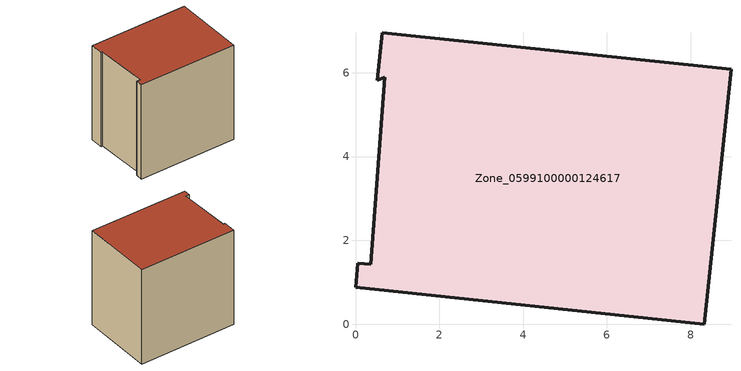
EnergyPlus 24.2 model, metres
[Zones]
Zone_0599100000124617
 floor ground (C_G): 0.36,1.43 0.7,5.89 0.52,5.82 0.64,6.95 8.96,6.08 8.32,0 0,0.88 0.06,1.45 z0
 wall outside (C_F): 8.96,6.08 0.64,6.95 0.52,5.82 0.7,5.89 0.36,1.43 0.06,1.45 0,0.88 8.32,0 8.96,6.08 z0:8.45
 roof outside (C_R): 0.52,5.82 0.7,5.89 0.36,1.43 0.06,1.45 0,0.88 8.32,0 8.96,6.08 0.64,6.95 z8.45
[BUILDING]
Pand.0599100000124617: North Axis=0; Terrain=City; Loads Convergence Tolerance Value=0.04; Temperature Convergence Tolerance Value=0.4; Solar Distribution=FullExterior; Maximum Number of Warmup Days=25; Minimum Number of Warmup Days=1
[Site:Location]
Rotterdam.The.Hague.AP_ZH_NLD Design_Conditions: Latitude=51.96; Longitude=4.45; Time Zone=1; Elevation=-4.5
[SITE:GROUNDTEMPERATURE:BUILDINGSURFACE]
18, 18, 18, 18, 18, 18, 18, 18, 18, 18, 18, 18
[MATERIAL] Thermal Absorptance=0.9; Solar Absorptance=0.7; Visible Absorptance=0.7
Name | Roughness | Thickness | Conductivity | Density | Specific Heat
G.TI.1946-1964 | MediumSmooth | 0.15 | 1 | 540 | 1210
F.TI.1946-1964 | Rough | 0.3 | 0.857143 | 1920 | 840
R.TI.1946-1964 | MediumRough | 0.2 | 0.277778 | 1500 | 1000
[CONSTRUCTION]
C_G: G.TI.1946-1964
C_F: F.TI.1946-1964
C_R: R.TI.1946-1964
[ZONE]
Zone_0599100000124617: Type=1; Multiplier=1; Ceiling Height=Autocalculate; Volume=Autocalculate; Floor Area=autocalculate; Part of Total Floor Area=Yes
[ZONEINFILTRATION:DESIGNFLOWRATE]
Infil_Zone_0599100000124617: Zone or ZoneList or Space or SpaceList=Zone_0599100000124617; Schedule=AlwaysOn; Design Flow Rate Calculation Method=Flow/Area; Flow Rate per Floor Area=0.003; Constant Term Coefficient=1; Temperature Term Coefficient=0; Velocity Term Coefficient=0; Velocity Squared Term Coefficient=0
[HVACTEMPLATE:ZONE:IDEALLOADSAIRSYSTEM]
Zone_0599100000124617: Maximum Heating Supply Air Temperature=50; Minimum Cooling Supply Air Temperature=13; Maximum Heating Supply Air Humidity Ratio=0.0156; Minimum Cooling Supply Air Humidity Ratio=0.0077; Heating Limit=NoLimit; Cooling Limit=NoLimit; Dehumidification Control Type=ConstantSensibleHeatRatio; Cooling Sensible Heat Ratio=0.7; Dehumidification Setpoint=60; Humidification Control Type=None; Humidification Setpoint=30; Outdoor Air Method=None; Outdoor Air Flow Rate per Person=0.00944; Outdoor Air Flow Rate per Zone Floor Area=0; Outdoor Air Flow Rate per Zone=0; Demand Controlled Ventilation Type=None; Outdoor Air Economizer Type=NoEconomizer; Heat Recovery Type=None; Sensible Heat Recovery Effectiveness=0.7; Latent Heat Recovery Effectiveness=0.65
[ZONECONTROL:THERMOSTAT]
ThermostatControl_Zone_0599100000124617: Zone or ZoneList=Zone_0599100000124617; Control Type Schedule=DualSetpointControlType; Control 1=Thermostat_Zone_0599100000124617; Temperature Difference Between Cutout And Setpoint=0
[THERMOSTATSETPOINT:DUALSETPOINT]
Thermostat_Zone_0599100000124617: Heating Setpoint Temperature Schedule=HeatingSetpoint_Zone_0599100000124617; Cooling Setpoint Temperature Schedule=CoolingSetpoint_Zone_0599100000124617
[SCHEDULE:COMPACT]
HeatingSetpoint_Zone_0599100000124617: Through: 12/31, For: AllDays, Until: 24:00, 21
CoolingSetpoint_Zone_0599100000124617: Through: 12/31, For: AllDays, Until: 24:00, 24
DualSetpointControlType: Through: 12/31, For: AllDays, Until: 24:00, 4
AlwaysOn: Through: 12/31, For: AllDays, Until: 24:00, 1
